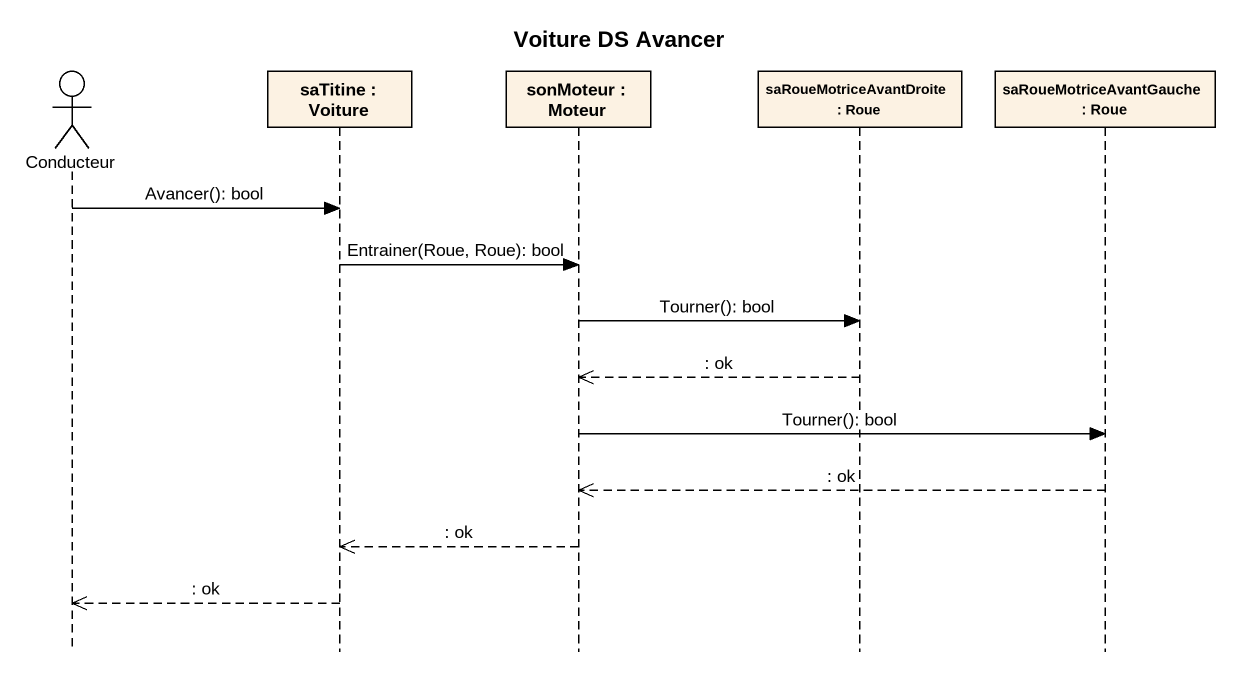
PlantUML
@startuml
title Voiture DS Avancer
hide footbox
actor Conducteur
participant "saTitine : Voiture" as saTitine
participant "sonMoteur : Moteur" as sonMoteur
participant "saRoueMotriceAvantDroite : Roue" as saRoueMotriceAvantDroite
participant "saRoueMotriceAvantGauche : Roue" as saRoueMotriceAvantGauche

Conducteur -> saTitine : Avancer(): bool
saTitine -> sonMoteur : Entrainer(Roue, Roue): bool
sonMoteur -> saRoueMotriceAvantDroite : Tourner(): bool
saRoueMotriceAvantDroite -->> sonMoteur : : ok
sonMoteur -> saRoueMotriceAvantGauche : Tourner(): bool
saRoueMotriceAvantGauche -->> sonMoteur : : ok
sonMoteur -->> saTitine : : ok
saTitine -->> Conducteur : : ok
@enduml
